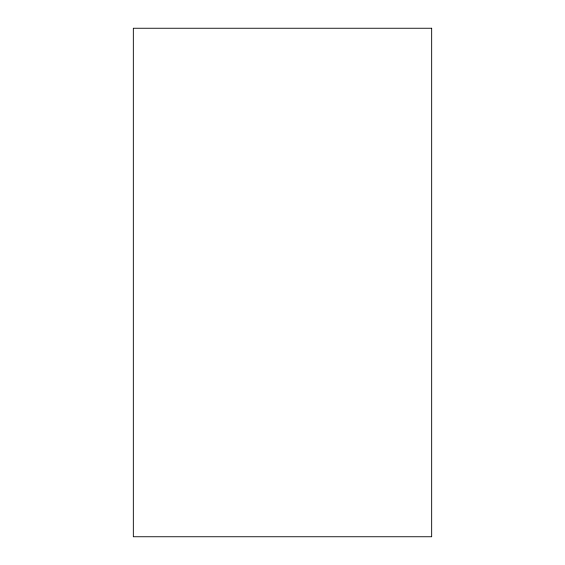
<?xml version="1.0" encoding="UTF-8"?>
<svg xmlns="http://www.w3.org/2000/svg" width="565" height="565" viewBox="0 0 565 565"><rect width="100%" height="100%" fill="white"/><g stroke="black" fill="none" stroke-linecap="round" stroke-linejoin="round"><path stroke-width="0.85" d="M431.667 28.25L133.333 28.25L133.333 536.75L431.667 536.75L431.667 28.25"/></g></svg>
